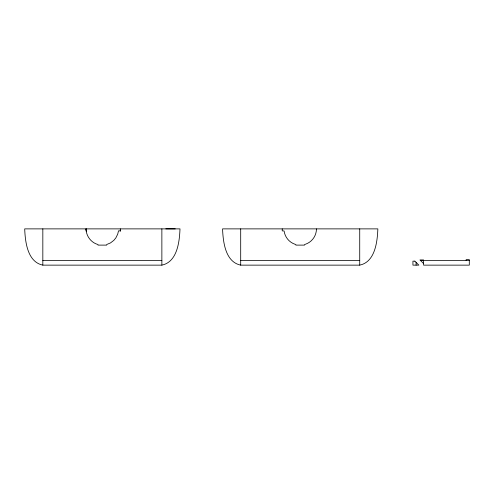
<?xml version="1.0" encoding="UTF-8"?>
<svg xmlns="http://www.w3.org/2000/svg" width="494" height="494" viewBox="0 0 494 494"><rect width="100%" height="100%" fill="white"/><g stroke="black" fill="none" stroke-linecap="round" stroke-linejoin="round"><path stroke-width="0.74" d="M161.865 265.136C177.241 261.962 179.483 241.881 179.995 228.876L24.7 228.876C25.213 241.881 27.454 261.962 42.83 265.136L161.865 265.136L161.865 228.876M359.725 265.136C375.1 261.962 377.348 241.881 377.854 228.876L222.566 228.876C223.072 241.881 225.32 261.962 240.695 265.136L359.725 265.136L359.725 228.876M120.32 230.846L118.498 230.846L117.726 234.094L115.849 237.898L113.83 240.356L110.465 242.937L106.685 244.518L106.685 245.11L98.01 245.11L98.01 244.518C91.106 242.733 86.049 235.978 86.073 228.876L86.289 231.235L86.11 228.876M42.83 260.406L161.865 260.406M240.695 260.406L359.725 260.406M420.425 260.406L469.3 260.406M165.805 228.864L175.265 228.876M423.58 263.561L419.956 259.937L423.58 259.937L423.58 265.136L469.3 265.136L469.3 259.616L466.145 259.616L466.145 260.406M416.09 262.376L416.09 265.136M282.235 228.876L282.235 230.846L284.112 230.994A16.24 16.24 0 0 0 294.992 244.252L295.875 244.518L295.875 245.11L304.545 245.11L304.545 244.518L305.428 244.252A16.24 16.24 0 0 0 316.45 228.876M240.695 228.876L240.695 265.136M120.32 228.876L120.32 231.235M42.83 228.876L42.83 265.136M414.861 261.147L412.935 261.147L412.935 265.136L418.85 265.136L414.861 261.147"/></g></svg>
